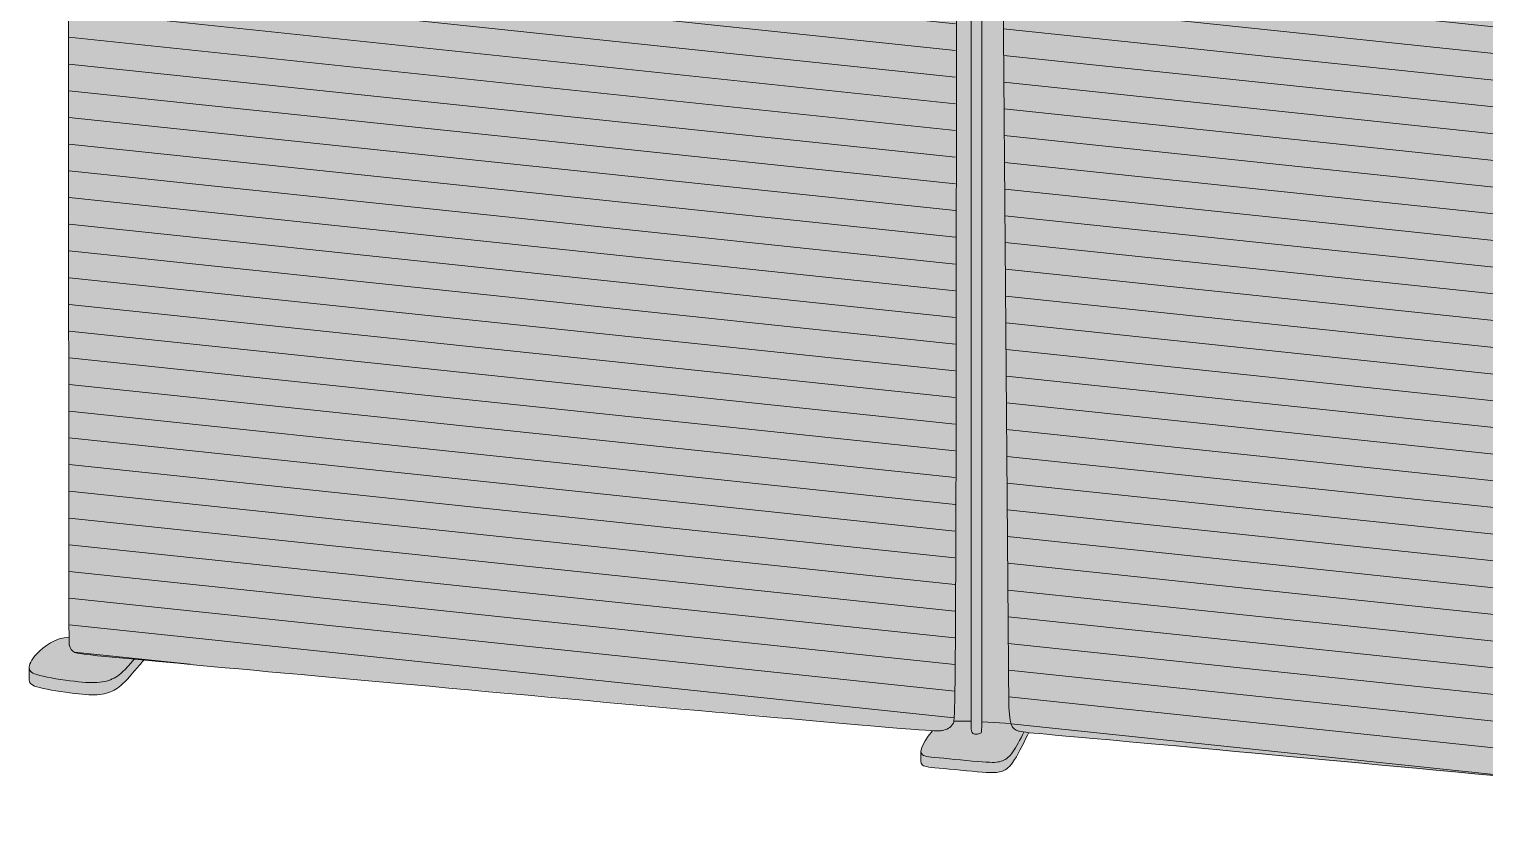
# Model space of a CAD drawing. Header units: millimetres. Extents: x -23380 to 52531, y -5628 to 1041.
# Drawn here: x 40739 to 41957, y -5292 to -4636 of the extents above; entities that cross this region are included whole.
import ezdxf

# ---------------------------------------------------------------- set-up
doc = ezdxf.new("R2010")
doc.units = ezdxf.units.MM
for name, color, linetype, lineweight in [('drawing', 7, 'Continuous', 5), ('hatch', 9, 'Continuous', 5), ('ropes', 7, 'Continuous', 0)]:
    doc.layers.add(name, color=color, linetype=linetype, lineweight=lineweight)

msp = doc.modelspace()

# ---------------------------------------------------------------- hatches: boundary and pattern name
at = {"layer": 'hatch'}
for points in [[(40771.9, -3997.5), (40772.4, -3997.7), (40772.9, -3997.8), (40773.4, -3997.9), (40774, -3998.1), (40775.2, -3998.3), (40776.5, -3998.5), (40777.6, -3998.7), (40779, -3998.9), (40783.1, -3999.3), (41504.3, -4061.5), (41509.9, -4061.8), (41511.6, -4061.9), (41512.3, -4061.9), (41512.8, -4061.8), (41513.3, -4061.8), (41513.6, -4061.8), (41514, -4061.8), (41514.3, -4061.7), (41514.7, -4061.6), (41515.1, -4061.6), (41515.1, -4063.6), (41513.6, -5196.1), (41513.2, -5210.8), (41513, -5213.3), (41512.9, -5214.3), (41512.8, -5215), (41512.8, -5215.3), (41512.8, -5215.6), (41512.7, -5215.8), (41512.7, -5216.1), (41512.6, -5216.2), (41512.6, -5216.3), (41512.6, -5216.4), (41512.6, -5216.5), (41512.5, -5216.5), (41512.5, -5216.6), (41512.5, -5216.7), (41512.5, -5216.7), (41512.4, -5216.8), (41512.4, -5216.8), (41512.4, -5216.9), (41512.3, -5217), (41512.2, -5217.2), (41512.1, -5217.4), (41512, -5217.6), (41511.9, -5217.7), (41511.8, -5217.9), (41511.7, -5218.1), (41511.6, -5218.2), (41511.4, -5218.4), (41511.3, -5218.5), (41511.2, -5218.6), (41511.1, -5218.8), (41511, -5218.9), (41510.9, -5219.1), (41510.7, -5219.2), (41510.6, -5219.3), (41510.5, -5219.4), (41510.2, -5219.7), (41510, -5219.9), (41509.7, -5220.1), (41509.4, -5220.4), (41509.2, -5220.6), (41508.9, -5220.8), (41508.6, -5220.9), (41508.3, -5221.1), (41508, -5221.3), (41507.7, -5221.4), (41507.4, -5221.6), (41507.1, -5221.7), (41506.8, -5221.9), (41506.5, -5222), (41506.2, -5222.1), (41505.8, -5222.2), (41505.5, -5222.3), (41505.2, -5222.4), (41504.6, -5222.6), (41503.9, -5222.8), (41503.3, -5222.9), (41502.8, -5223), (41502.5, -5223.1), (41502.3, -5223.1), (41502, -5223.1), (41501.7, -5223.2), (41501.3, -5223.2), (41500.9, -5223.2), (41499.8, -5223.2), (41498.5, -5223.2), (41494.9, -5223.1), (41461, -5220.5), (40826.8, -5163.3), (40785.5, -5159.1), (40781.5, -5158.6), (40780.1, -5158.4), (40779.1, -5158.2), (40778.7, -5158.1), (40778.3, -5158), (40778, -5158), (40777.9, -5157.9), (40777.7, -5157.9), (40777.6, -5157.8), (40777.5, -5157.8), (40777.4, -5157.7), (40777.3, -5157.7), (40777.1, -5157.6), (40776.9, -5157.5), (40776.7, -5157.4), (40776.5, -5157.3), (40776.3, -5157.2), (40776.1, -5157.1), (40775.9, -5156.9), (40775.7, -5156.8), (40775.5, -5156.7), (40775.3, -5156.5), (40775.1, -5156.4), (40774.9, -5156.2), (40774.8, -5156.1), (40774.6, -5155.9), (40774.5, -5155.7), (40774.3, -5155.6), (40774.2, -5155.4), (40774, -5155.2), (40773.9, -5155), (40773.8, -5154.8), (40773.7, -5154.7), (40773.6, -5154.5), (40773.4, -5154.3), (40773.3, -5154.1), (40773.2, -5153.8), (40773.2, -5153.6), (40773.1, -5153.4), (40773, -5153.2), (40772.9, -5153), (40772.8, -5152.7), (40772.7, -5152.5), (40772.7, -5152.2), (40772.6, -5152), (40772.6, -5151.7), (40772.5, -5151.6), (40772.5, -5151.5), (40772.5, -5151.4), (40772.5, -5151.3), (40772.5, -5151.2), (40772.4, -5150.9), (40772.4, -5150.5), (40772.4, -5148.4)], [(41527.4, -4067.3), (41527.4, -5215), (41512.8, -5215), (41512.9, -5214.3), (41513, -5213.5), (41513.1, -5211.3), (41513.4, -5204.4), (41515.1, -4066.4)], [(41536.2, -5215.6), (41536.4, -4067.8), (41515.1, -4066.4), (41515.1, -4063.6), (41545.4, -4065.6), (41545.6, -4065.7), (41545.8, -4065.9), (41546, -4066), (41546.3, -4066.1), (41546.5, -4066.2), (41546.8, -4066.3), (41547, -4066.4), (41547.3, -4066.5), (41547.6, -4066.6), (41547.9, -4066.6), (41548.5, -4066.8), (41549.2, -4067), (41549.9, -4067.2), (41558.8, -5195.6), (41558.9, -5203.1), (41559.1, -5206.2), (41559.3, -5209), (41559.4, -5210.3), (41559.5, -5211.5), (41559.7, -5212.6), (41559.9, -5213.6), (41560, -5214.6), (41560.2, -5215.5), (41560.4, -5216.3), (41560.5, -5216.7), (41560.7, -5217.1)], [(41536.4, -4067.8), (41536.1, -5222.8), (41536.1, -5223.6), (41536, -5223.7), (41536, -5223.8), (41536, -5223.9), (41536, -5223.9), (41536, -5223.9), (41536, -5224), (41536, -5224), (41536, -5224), (41536, -5224), (41536, -5224), (41536, -5224.1), (41536, -5224.1), (41536, -5224.1), (41535.9, -5224.2), (41535.9, -5224.2), (41535.9, -5224.3), (41535.9, -5224.3), (41535.9, -5224.4), (41535.8, -5224.4), (41535.8, -5224.5), (41535.8, -5224.5), (41535.8, -5224.5), (41535.7, -5224.6), (41535.7, -5224.6), (41535.7, -5224.7), (41535.6, -5224.7), (41535.6, -5224.7), (41535.6, -5224.8), (41535.6, -5224.8), (41535.5, -5224.8), (41535.5, -5224.9), (41535.5, -5224.9), (41535.4, -5224.9), (41535.4, -5225), (41535.4, -5225), (41535.3, -5225), (41535.3, -5225.1), (41535.3, -5225.1), (41535.2, -5225.1), (41535.2, -5225.1), (41535.2, -5225.2), (41535.1, -5225.2), (41535.1, -5225.2), (41535, -5225.2), (41535, -5225.3), (41535, -5225.3), (41534.9, -5225.3), (41534.8, -5225.4), (41534.7, -5225.4), (41534.6, -5225.5), (41534.5, -5225.5), (41534.4, -5225.5), (41534.3, -5225.6), (41534.3, -5225.6), (41534.2, -5225.6), (41534, -5225.7), (41533.9, -5225.7), (41533.7, -5225.7), (41533.5, -5225.8), (41533.3, -5225.8), (41533, -5225.9), (41532.8, -5225.9), (41532.5, -5225.9), (41532.3, -5225.9), (41532, -5226), (41531.7, -5226), (41531.5, -5226), (41531.2, -5226), (41530.9, -5226), (41530.7, -5225.9), (41530.4, -5225.9), (41530.2, -5225.9), (41530.1, -5225.9), (41529.9, -5225.9), (41529.8, -5225.8), (41529.7, -5225.8), (41529.6, -5225.8), (41529.5, -5225.8), (41529.4, -5225.7), (41529.3, -5225.7), (41529.2, -5225.7), (41529.2, -5225.7), (41529.1, -5225.6), (41529.1, -5225.6), (41529, -5225.6), (41529, -5225.6), (41528.9, -5225.6), (41528.9, -5225.5), (41528.8, -5225.5), (41528.8, -5225.5), (41528.8, -5225.5), (41528.7, -5225.4), (41528.7, -5225.4), (41528.6, -5225.4), (41528.6, -5225.3), (41528.5, -5225.3), (41528.5, -5225.2), (41528.5, -5225.2), (41528.4, -5225.2), (41528.4, -5225.1), (41528.3, -5225.1), (41528.3, -5225), (41528.3, -5225), (41528.2, -5224.9), (41528.2, -5224.9), (41528.2, -5224.8), (41528.1, -5224.8), (41528.1, -5224.7), (41528.1, -5224.7), (41528, -5224.6), (41528, -5224.5), (41528, -5224.5), (41528, -5224.4), (41527.9, -5224.3), (41527.9, -5224.2), (41527.9, -5224.1), (41527.8, -5224), (41527.8, -5223.8), (41527.7, -5223.6), (41527.7, -5223.4), (41527.6, -5223.2), (41527.6, -5223), (41527.6, -5222.7), (41527.5, -5222.5), (41527.5, -5221.9), (41527.4, -5221.3), (41527.4, -5215), (41527.4, -4067.3)], [(41549.9, -4067.2), (41551, -4067.4), (41552.3, -4067.6), (41553.4, -4067.8), (41554.8, -4068), (41558.9, -4068.4), (42280.1, -4130.6), (42285.8, -4130.9), (42287.5, -4130.9), (42288.1, -4130.9), (42288.6, -4130.9), (42289.1, -4130.9), (42289.5, -4130.9), (42289.8, -4130.8), (42290.1, -4130.8), (42290.5, -4130.7), (42290.9, -4130.6), (42291.3, -4130.6), (42291.6, -4130.5), (42292, -4130.4), (42292.3, -4130.3), (42292.7, -4130.2), (42293, -4130.1), (42293, -5272.7), (42295.2, -5272.9), (42295.2, -5276.2), (42295.1, -5279.1), (42294.9, -5281.7), (42294.8, -5282.8), (42294.7, -5283.8), (42294.5, -5284.8), (42294.4, -5285.7), (42294.2, -5286.5), (42294.1, -5286.9), (42294, -5287.2), (42293.9, -5287.5), (42293.8, -5287.9), (42293.7, -5288.2), (42293.6, -5288.5), (42293.5, -5288.7), (42293.4, -5289), (42293.3, -5289.2), (42293.2, -5289.5), (42293.2, -5289.6), (42293.1, -5289.7), (42293, -5289.8), (42293, -5289.9), (42292.9, -5290), (42292.9, -5290), (42292.8, -5290.1), (42292.7, -5290.2), (42292.7, -5290.3), (42292.6, -5290.4), (42292.5, -5290.5), (42292.5, -5290.5), (42292.4, -5290.6), (42292.4, -5290.7), (42292.3, -5290.7), (42292.2, -5290.8), (42292.2, -5290.8), (42292.1, -5290.9), (42292, -5291), (42292, -5291), (42291.9, -5291.1), (42291.8, -5291.1), (42291.8, -5291.1), (42291.7, -5291.2), (42291.6, -5291.2), (42291.5, -5291.3), (42291.5, -5291.3), (42291.4, -5291.3), (42291.3, -5291.4), (42291.3, -5291.4), (42291.2, -5291.4), (42291.1, -5291.4), (42291, -5291.5), (42291, -5291.5), (42290.9, -5291.5), (42290.8, -5291.5), (42290.7, -5291.5), (42290.7, -5291.6), (42290.6, -5291.6), (42290.5, -5291.6), (42290.4, -5291.6), (42290.4, -5291.6), (42290.2, -5291.6), (42290.1, -5291.6), (42289.9, -5291.6), (42289.7, -5291.6), (42289.6, -5291.6), (42289.3, -5291.6), (42288.6, -5291.6), (41575.6, -5224.7), (41571.5, -5224.2), (41569.9, -5224), (41569.3, -5223.9), (41568.7, -5223.8), (41568.2, -5223.7), (41567.7, -5223.6), (41567.3, -5223.5), (41566.9, -5223.3), (41566.3, -5223.2), (41566.1, -5223.1), (41565.8, -5223), (41565.6, -5222.9), (41565.4, -5222.8), (41565.1, -5222.7), (41564.9, -5222.6), (41564.7, -5222.5), (41564.4, -5222.4), (41564.2, -5222.3), (41564.1, -5222.2), (41564, -5222.1), (41563.9, -5222.1), (41563.8, -5222), (41563.7, -5221.9), (41563.6, -5221.8), (41563.5, -5221.8), (41563.4, -5221.7), (41563.3, -5221.6), (41563.2, -5221.5), (41563.1, -5221.4), (41563, -5221.3), (41562.9, -5221.2), (41562.8, -5221.1), (41562.7, -5221), (41562.6, -5220.9), (41562.5, -5220.8), (41562.5, -5220.7), (41562.4, -5220.6), (41562.3, -5220.5), (41562.2, -5220.4), (41562.1, -5220.2), (41562, -5220.1), (41561.9, -5220), (41561.8, -5219.7), (41561.6, -5219.4), (41561.5, -5219.2), (41561.3, -5218.8), (41561.2, -5218.5), (41561, -5218.2), (41560.9, -5217.8), (41560.8, -5217.4), (41560.7, -5217.1), (41560.5, -5216.7), (41560.4, -5216.3), (41560.2, -5215.5), (41560, -5214.6), (41559.9, -5213.6), (41559.7, -5212.6), (41559.5, -5211.5), (41559.4, -5210.3), (41559.3, -5209), (41559.1, -5206.2), (41558.9, -5203.1), (41558.8, -5195.6)], [(40772.3, -5144.9), (40772.4, -5148.4), (40772.4, -5150.4), (40772.4, -5150.9), (40772.5, -5151.1), (40772.5, -5151.3), (40772.5, -5151.4), (40772.5, -5151.5), (40772.5, -5151.6), (40772.6, -5152), (40772.7, -5152.2), (40772.7, -5152.5), (40772.8, -5152.7), (40772.9, -5153), (40773, -5153.2), (40773.1, -5153.4), (40773.2, -5153.6), (40773.2, -5153.8), (40773.3, -5154.1), (40773.4, -5154.3), (40773.6, -5154.5), (40773.7, -5154.7), (40773.8, -5154.8), (40773.9, -5155), (40774, -5155.2), (40774.2, -5155.4), (40774.3, -5155.6), (40774.5, -5155.7), (40774.6, -5155.9), (40774.8, -5156.1), (40774.9, -5156.2), (40775.1, -5156.4), (40775.3, -5156.5), (40775.5, -5156.7), (40775.7, -5156.8), (40775.9, -5156.9), (40776.1, -5157.1), (40776.3, -5157.2), (40776.5, -5157.3), (40776.7, -5157.4), (40776.9, -5157.5), (40777.1, -5157.6), (40777.3, -5157.7), (40777.4, -5157.7), (40777.5, -5157.8), (40777.6, -5157.8), (40777.7, -5157.9), (40777.9, -5157.9), (40778, -5158), (40778.3, -5158), (40778.7, -5158.1), (40779.1, -5158.2), (40780.1, -5158.4), (40781.5, -5158.6), (40785.5, -5159.1), (40826.8, -5163.3), (40821.4, -5169.5), (40819.2, -5171.8), (40818.3, -5172.8), (40817.4, -5173.6), (40816.5, -5174.4), (40815.7, -5175.2), (40815, -5175.8), (40814.2, -5176.4), (40813.5, -5176.9), (40812.8, -5177.4), (40812.1, -5177.9), (40811.4, -5178.3), (40810.7, -5178.7), (40810, -5179.1), (40809.2, -5179.5), (40808.5, -5179.8), (40807.7, -5180.2), (40806.9, -5180.5), (40806.1, -5180.8), (40805.2, -5181.1), (40804.4, -5181.3), (40803.5, -5181.6), (40802.6, -5181.8), (40801.7, -5182), (40800.8, -5182.2), (40799.9, -5182.4), (40798.9, -5182.5), (40797.9, -5182.6), (40796.9, -5182.7), (40795.8, -5182.8), (40794.7, -5182.9), (40793.6, -5182.9), (40792.5, -5182.9), (40791.3, -5182.9), (40788.8, -5182.9), (40786.2, -5182.7), (40783.3, -5182.5), (40776.7, -5181.8), (40769.2, -5180.8), (40761.3, -5179.6), (40753.9, -5178.3), (40750.6, -5177.6), (40747.7, -5176.9), (40746.4, -5176.6), (40745.3, -5176.2), (40744.3, -5175.9), (40743.8, -5175.7), (40743.4, -5175.5), (40743, -5175.4), (40742.6, -5175.2), (40742.2, -5175), (40741.9, -5174.9), (40741.7, -5174.8), (40741.6, -5174.7), (40741.4, -5174.6), (40741.3, -5174.5), (40741.1, -5174.4), (40741, -5174.3), (40740.9, -5174.2), (40740.8, -5174.1), (40740.6, -5174), (40740.5, -5173.9), (40740.4, -5173.9), (40740.3, -5173.8), (40740.2, -5173.7), (40740.1, -5173.6), (40740, -5173.5), (40740, -5173.4), (40739.9, -5173.3), (40739.8, -5173.2), (40739.7, -5173.1), (40739.7, -5173), (40739.6, -5172.9), (40739.5, -5172.8), (40739.5, -5172.7), (40739.4, -5172.6), (40739.4, -5172.4), (40739.3, -5172.3), (40739.3, -5172.2), (40739.2, -5172.1), (40739.2, -5172), (40739.2, -5171.9), (40739.1, -5171.8), (40739.1, -5171.7), (40739.1, -5171.5), (40739.1, -5171.4), (40739, -5171.3), (40739, -5171.2), (40739, -5171.1), (40739, -5170.9), (40739, -5170.7), (40739, -5170.5), (40739, -5170.4), (40739, -5170.3), (40739, -5170), (40739, -5169.7), (40739, -5169.5), (40739, -5169.2), (40739.1, -5168.9), (40739.1, -5168.6), (40739.2, -5168.3), (40739.3, -5168), (40739.4, -5167.7), (40739.4, -5167.4), (40739.6, -5167.1), (40739.7, -5166.8), (40739.8, -5166.4), (40740, -5166.1), (40740.1, -5165.7), (40740.3, -5165.4), (40740.5, -5165), (40740.7, -5164.6), (40740.9, -5164.3), (40741.2, -5163.9), (40741.4, -5163.5), (40741.7, -5163.1), (40742, -5162.6), (40742.3, -5162.2), (40743, -5161.3), (40743.8, -5160.4), (40744.6, -5159.5), (40745.5, -5158.5), (40746.6, -5157.4), (40747.8, -5156.3), (40749, -5155.1), (40750.4, -5154), (40751.1, -5153.4), (40751.8, -5152.8), (40752.6, -5152.3), (40753.4, -5151.7), (40754.1, -5151.2), (40755, -5150.6), (40755.8, -5150.1), (40756.6, -5149.6), (40757.5, -5149.1), (40758.4, -5148.7), (40759.3, -5148.2), (40760.2, -5147.8), (40761.1, -5147.4), (40762.1, -5147), (40763, -5146.6), (40764, -5146.3), (40765, -5146), (40766, -5145.8), (40766.5, -5145.6), (40767, -5145.5), (40767.5, -5145.4), (40768.1, -5145.3), (40768.6, -5145.3), (40769.1, -5145.2), (40769.6, -5145.1), (40770.1, -5145.1), (40770.7, -5145), (40771.2, -5145), (40771.8, -5145)], [(40826.8, -5163.3), (40834.8, -5164.1), (40826.8, -5173.4), (40821.4, -5179.6), (40819.2, -5181.9), (40818.3, -5182.9), (40817.4, -5183.8), (40816.5, -5184.6), (40815.7, -5185.3), (40815, -5185.9), (40814.2, -5186.5), (40813.5, -5187), (40812.8, -5187.5), (40812.1, -5188), (40811.4, -5188.4), (40810.7, -5188.8), (40810, -5189.2), (40809.2, -5189.6), (40808.5, -5190), (40807.7, -5190.3), (40806.9, -5190.6), (40806.1, -5190.9), (40805.2, -5191.2), (40804.4, -5191.5), (40803.5, -5191.7), (40802.6, -5191.9), (40801.7, -5192.1), (40800.8, -5192.3), (40799.9, -5192.5), (40798.9, -5192.6), (40797.9, -5192.8), (40796.9, -5192.9), (40795.8, -5192.9), (40794.7, -5193), (40793.6, -5193), (40792.5, -5193.1), (40791.3, -5193.1), (40788.8, -5193), (40786.2, -5192.9), (40783.3, -5192.6), (40776.7, -5191.9), (40769.2, -5190.9), (40761.3, -5189.7), (40753.9, -5188.4), (40750.6, -5187.7), (40747.7, -5187), (40746.4, -5186.7), (40745.3, -5186.3), (40744.3, -5186), (40743.8, -5185.8), (40743.4, -5185.7), (40743, -5185.5), (40742.6, -5185.3), (40742.2, -5185.2), (40741.9, -5185), (40741.7, -5184.9), (40741.6, -5184.8), (40741.4, -5184.7), (40741.3, -5184.6), (40741.1, -5184.5), (40741, -5184.4), (40740.9, -5184.4), (40740.8, -5184.3), (40740.6, -5184.2), (40740.5, -5184.1), (40740.4, -5184), (40740.3, -5183.9), (40740.2, -5183.8), (40740.1, -5183.7), (40740, -5183.6), (40740, -5183.5), (40739.9, -5183.4), (40739.8, -5183.3), (40739.7, -5183.2), (40739.7, -5183.1), (40739.6, -5183), (40739.5, -5182.9), (40739.5, -5182.8), (40739.4, -5182.7), (40739.4, -5182.6), (40739.3, -5182.5), (40739.3, -5182.4), (40739.2, -5182.2), (40739.2, -5182.1), (40739.2, -5182), (40739.1, -5181.9), (40739.1, -5181.8), (40739.1, -5181.7), (40739.1, -5181.6), (40739, -5181.4), (40739, -5181.3), (40739, -5181.2), (40739, -5181.1), (40739, -5180.8), (40739, -5180.6), (40739, -5180.4), (40739, -5170.4), (40739, -5170.5), (40739, -5170.7), (40739, -5170.9), (40739, -5171.1), (40739, -5171.2), (40739, -5171.3), (40739.1, -5171.4), (40739.1, -5171.5), (40739.1, -5171.7), (40739.1, -5171.8), (40739.2, -5171.9), (40739.2, -5172), (40739.2, -5172.1), (40739.3, -5172.2), (40739.3, -5172.3), (40739.4, -5172.4), (40739.4, -5172.6), (40739.5, -5172.7), (40739.5, -5172.8), (40739.6, -5172.9), (40739.7, -5173), (40739.7, -5173.1), (40739.8, -5173.2), (40739.9, -5173.3), (40740, -5173.4), (40740, -5173.5), (40740.1, -5173.6), (40740.2, -5173.7), (40740.3, -5173.8), (40740.4, -5173.9), (40740.5, -5173.9), (40740.6, -5174), (40740.8, -5174.1), (40740.9, -5174.2), (40741, -5174.3), (40741.1, -5174.4), (40741.3, -5174.5), (40741.4, -5174.6), (40741.6, -5174.7), (40741.7, -5174.8), (40741.9, -5174.9), (40742.2, -5175), (40742.6, -5175.2), (40743, -5175.4), (40743.4, -5175.5), (40743.8, -5175.7), (40744.3, -5175.9), (40745.3, -5176.2), (40746.4, -5176.6), (40747.7, -5176.9), (40750.6, -5177.6), (40753.9, -5178.3), (40761.3, -5179.6), (40769.2, -5180.8), (40776.7, -5181.8), (40783.3, -5182.5), (40786.2, -5182.7), (40788.8, -5182.9), (40791.3, -5182.9), (40792.5, -5182.9), (40793.6, -5182.9), (40794.7, -5182.9), (40795.8, -5182.8), (40796.9, -5182.7), (40797.9, -5182.6), (40798.9, -5182.5), (40799.9, -5182.4), (40800.8, -5182.2), (40801.7, -5182), (40802.6, -5181.8), (40803.5, -5181.6), (40804.4, -5181.3), (40805.2, -5181.1), (40806.1, -5180.8), (40806.9, -5180.5), (40807.7, -5180.2), (40808.5, -5179.8), (40809.2, -5179.5), (40810, -5179.1), (40810.7, -5178.7), (40811.4, -5178.3), (40812.1, -5177.9), (40812.8, -5177.4), (40813.5, -5176.9), (40814.2, -5176.4), (40815, -5175.8), (40815.7, -5175.2), (40816.5, -5174.4), (40817.4, -5173.6), (40818.3, -5172.8), (40819.2, -5171.8), (40821.4, -5169.5)], [(41527.4, -5215), (41527.4, -5221.3), (41527.5, -5221.9), (41527.5, -5222.5), (41527.6, -5222.7), (41527.6, -5223), (41527.6, -5223.2), (41527.7, -5223.4), (41527.7, -5223.6), (41527.8, -5223.8), (41527.8, -5224), (41527.9, -5224.1), (41527.9, -5224.2), (41527.9, -5224.3), (41528, -5224.4), (41528, -5224.5), (41528, -5224.5), (41528, -5224.6), (41528.1, -5224.7), (41528.1, -5224.7), (41528.1, -5224.8), (41528.2, -5224.8), (41528.2, -5224.9), (41528.2, -5224.9), (41528.3, -5225), (41528.3, -5225), (41528.3, -5225.1), (41528.4, -5225.1), (41528.4, -5225.2), (41528.5, -5225.2), (41528.5, -5225.2), (41528.5, -5225.3), (41528.6, -5225.3), (41528.6, -5225.4), (41528.7, -5225.4), (41528.7, -5225.4), (41528.8, -5225.5), (41528.8, -5225.5), (41528.8, -5225.5), (41528.9, -5225.5), (41528.9, -5225.6), (41529, -5225.6), (41529, -5225.6), (41529.1, -5225.6), (41529.1, -5225.6), (41529.2, -5225.7), (41529.2, -5225.7), (41529.3, -5225.7), (41529.4, -5225.7), (41529.5, -5225.8), (41529.6, -5225.8), (41529.7, -5225.8), (41529.8, -5225.8), (41529.9, -5225.9), (41530.1, -5225.9), (41530.2, -5225.9), (41530.4, -5225.9), (41530.7, -5225.9), (41530.9, -5226), (41531.2, -5226), (41531.5, -5226), (41531.7, -5226), (41532, -5226), (41532.3, -5225.9), (41532.5, -5225.9), (41532.8, -5225.9), (41533, -5225.9), (41533.3, -5225.8), (41533.5, -5225.8), (41533.7, -5225.7), (41533.9, -5225.7), (41534, -5225.7), (41534.2, -5225.6), (41534.3, -5225.6), (41534.3, -5225.6), (41534.4, -5225.5), (41534.5, -5225.5), (41534.6, -5225.5), (41534.7, -5225.4), (41534.8, -5225.4), (41534.9, -5225.3), (41535, -5225.3), (41535, -5225.3), (41535, -5225.2), (41535.1, -5225.2), (41535.1, -5225.2), (41535.2, -5225.2), (41535.2, -5225.1), (41535.2, -5225.1), (41535.3, -5225.1), (41535.3, -5225.1), (41535.3, -5225), (41535.4, -5225), (41535.4, -5225), (41535.4, -5224.9), (41535.5, -5224.9), (41535.5, -5224.9), (41535.5, -5224.8), (41535.6, -5224.8), (41535.6, -5224.8), (41535.6, -5224.7), (41535.6, -5224.7), (41535.7, -5224.7), (41535.7, -5224.6), (41535.7, -5224.6), (41535.8, -5224.5), (41535.8, -5224.5), (41535.8, -5224.5), (41535.8, -5224.4), (41535.9, -5224.4), (41535.9, -5224.3), (41535.9, -5224.3), (41535.9, -5224.2), (41535.9, -5224.2), (41536, -5224.1), (41536, -5224.1), (41536, -5224.1), (41536, -5224.1), (41536, -5224), (41536, -5224), (41536, -5224), (41536, -5224), (41536, -5224), (41536, -5224), (41536, -5224), (41536, -5223.9), (41536, -5223.9), (41536, -5223.8), (41536.1, -5223.6), (41536.1, -5223.4), (41536.1, -5222.8), (41536.2, -5215.6), (41560.7, -5217.1), (41560.8, -5217.4), (41560.9, -5217.8), (41561, -5218.2), (41561.2, -5218.5), (41561.3, -5218.8), (41561.5, -5219.2), (41561.6, -5219.4), (41561.8, -5219.7), (41561.9, -5220), (41562, -5220.1), (41562.1, -5220.2), (41562.2, -5220.4), (41562.3, -5220.5), (41562.4, -5220.6), (41562.5, -5220.7), (41562.5, -5220.8), (41562.6, -5220.9), (41562.7, -5221), (41562.8, -5221.1), (41562.9, -5221.2), (41563, -5221.3), (41563.1, -5221.4), (41563.2, -5221.5), (41563.3, -5221.6), (41563.4, -5221.7), (41563.5, -5221.8), (41563.6, -5221.8), (41563.7, -5221.9), (41563.8, -5222), (41563.9, -5222.1), (41564, -5222.1), (41564.1, -5222.2), (41564.2, -5222.3), (41564.4, -5222.4), (41564.7, -5222.5), (41564.9, -5222.6), (41565.1, -5222.7), (41565.4, -5222.8), (41565.6, -5222.9), (41565.8, -5223), (41566.1, -5223.1), (41566.3, -5223.2), (41566.9, -5223.3), (41567.3, -5223.5), (41567.7, -5223.6), (41568.2, -5223.7), (41568.7, -5223.8), (41569.3, -5223.9), (41569.9, -5224), (41571.5, -5224.2), (41569.1, -5229), (41566.7, -5233.5), (41565.6, -5235.5), (41564.5, -5237.4), (41563.4, -5239.2), (41562.8, -5240), (41562.3, -5240.8), (41561.6, -5241.7), (41561.3, -5242.2), (41561, -5242.6), (41560.6, -5243), (41560.3, -5243.4), (41560, -5243.7), (41559.6, -5244.1), (41559.3, -5244.4), (41559, -5244.7), (41558.7, -5245), (41558.4, -5245.3), (41558, -5245.6), (41557.7, -5245.8), (41557.4, -5246.1), (41557.1, -5246.3), (41556.8, -5246.5), (41556.5, -5246.7), (41556.2, -5246.9), (41555.9, -5247.1), (41555.6, -5247.3), (41555.3, -5247.4), (41555, -5247.6), (41554.7, -5247.7), (41554.4, -5247.9), (41554.1, -5248), (41553.8, -5248.1), (41553.5, -5248.3), (41552.9, -5248.5), (41552.3, -5248.7), (41551.7, -5248.8), (41551.1, -5249), (41550.8, -5249.1), (41550.5, -5249.1), (41550.2, -5249.2), (41549.9, -5249.3), (41549.5, -5249.3), (41549.2, -5249.4), (41548.5, -5249.4), (41547.7, -5249.5), (41546.8, -5249.6), (41545.9, -5249.6), (41544.9, -5249.6), (41542.5, -5249.5), (41539.7, -5249.4), (41536.4, -5249.2), (41494.2, -5245.2), (41491.9, -5244.9), (41490.9, -5244.7), (41490.1, -5244.6), (41489.7, -5244.5), (41489.3, -5244.4), (41488.9, -5244.3), (41488.6, -5244.2), (41488.3, -5244.1), (41488.1, -5244.1), (41488, -5244), (41487.8, -5244), (41487.7, -5243.9), (41487.6, -5243.9), (41487.5, -5243.8), (41487.3, -5243.8), (41487.2, -5243.7), (41487.1, -5243.6), (41487, -5243.6), (41486.9, -5243.5), (41486.8, -5243.4), (41486.7, -5243.3), (41486.6, -5243.3), (41486.5, -5243.2), (41486.4, -5243.1), (41486.3, -5243), (41486.2, -5242.9), (41486.2, -5242.8), (41486.1, -5242.8), (41486, -5242.7), (41485.9, -5242.6), (41485.8, -5242.5), (41485.8, -5242.4), (41485.7, -5242.3), (41485.7, -5242.2), (41485.7, -5242.2), (41485.6, -5242.1), (41485.6, -5242.1), (41485.6, -5242), (41485.6, -5241.9), (41485.5, -5241.9), (41485.5, -5241.8), (41485.5, -5241.8), (41485.4, -5241.7), (41485.4, -5241.6), (41485.4, -5241.6), (41485.4, -5241.5), (41485.4, -5241.4), (41485.3, -5241.3), (41485.3, -5241.3), (41485.3, -5241.2), (41485.3, -5241.1), (41485.3, -5241), (41485.3, -5241), (41485.2, -5240.9), (41485.2, -5240.8), (41485.2, -5240.7), (41485.2, -5240.6), (41485.2, -5240.6), (41485.2, -5240.5), (41485.2, -5240.4), (41485.2, -5240.3), (41485.2, -5240.2), (41485.2, -5240), (41485.2, -5239.9), (41485.2, -5239.8), (41485.3, -5239.6), (41485.3, -5239.5), (41485.3, -5239.3), (41485.3, -5239.2), (41485.3, -5239), (41485.4, -5238.9), (41485.4, -5238.7), (41485.5, -5238.5), (41485.5, -5238.2), (41485.7, -5237.8), (41485.8, -5237.5), (41485.9, -5237.1), (41486.1, -5236.7), (41486.3, -5236.2), (41486.5, -5235.8), (41486.7, -5235.3), (41486.9, -5234.8), (41487.2, -5234.3), (41487.8, -5233.3), (41488.5, -5232.1), (41489.3, -5230.8), (41490.2, -5229.5), (41491.2, -5228.1), (41492.3, -5226.5), (41494.9, -5223.1), (41498.5, -5223.2), (41499.8, -5223.2), (41500.9, -5223.2), (41501.3, -5223.2), (41501.7, -5223.2), (41502, -5223.1), (41502.3, -5223.1), (41502.5, -5223.1), (41502.8, -5223), (41503.3, -5222.9), (41503.9, -5222.8), (41504.6, -5222.6), (41505.2, -5222.4), (41505.5, -5222.3), (41505.8, -5222.2), (41506.2, -5222.1), (41506.5, -5222), (41506.8, -5221.9), (41507.1, -5221.7), (41507.4, -5221.6), (41507.7, -5221.4), (41508, -5221.3), (41508.3, -5221.1), (41508.6, -5220.9), (41508.9, -5220.8), (41509.2, -5220.6), (41509.4, -5220.4), (41509.7, -5220.1), (41510, -5219.9), (41510.2, -5219.7), (41510.5, -5219.4), (41510.6, -5219.3), (41510.7, -5219.2), (41510.9, -5219.1), (41511, -5218.9), (41511.1, -5218.8), (41511.2, -5218.6), (41511.3, -5218.5), (41511.4, -5218.4), (41511.6, -5218.2), (41511.7, -5218.1), (41511.8, -5217.9), (41511.9, -5217.7), (41512, -5217.6), (41512.1, -5217.4), (41512.2, -5217.2), (41512.3, -5217.1), (41512.4, -5216.9), (41512.4, -5216.9), (41512.4, -5216.8), (41512.5, -5216.7), (41512.5, -5216.6), (41512.5, -5216.5), (41512.6, -5216.4), (41512.6, -5216.3), (41512.6, -5216.1), (41512.7, -5216), (41512.7, -5215.8), (41512.7, -5215.7), (41512.8, -5215.5), (41512.8, -5215)], [(41571.5, -5224.2), (41575.6, -5224.7), (41574.5, -5226.7), (41568.2, -5239.4), (41566.6, -5242.2), (41565.2, -5244.9), (41564.4, -5246.1), (41563.7, -5247.3), (41563, -5248.4), (41562.3, -5249.4), (41561.6, -5250.3), (41561.3, -5250.7), (41561, -5251.2), (41560.6, -5251.6), (41560.3, -5252), (41560, -5252.3), (41559.6, -5252.7), (41559.3, -5253), (41559, -5253.3), (41558.7, -5253.6), (41558.4, -5253.9), (41558, -5254.2), (41557.7, -5254.4), (41557.4, -5254.7), (41557.1, -5254.9), (41556.8, -5255.1), (41556.5, -5255.3), (41556.2, -5255.5), (41555.9, -5255.7), (41555.6, -5255.9), (41555.3, -5256), (41555, -5256.2), (41554.7, -5256.3), (41554.4, -5256.5), (41554.1, -5256.6), (41553.8, -5256.7), (41553.5, -5256.8), (41552.9, -5257.1), (41552.3, -5257.3), (41551.7, -5257.4), (41551.1, -5257.6), (41550.8, -5257.7), (41550.5, -5257.7), (41550.2, -5257.8), (41549.9, -5257.8), (41549.5, -5257.9), (41549.2, -5257.9), (41548.5, -5258), (41547.7, -5258.1), (41546.8, -5258.1), (41545.9, -5258.2), (41544.9, -5258.2), (41542.5, -5258.1), (41539.7, -5258), (41536.4, -5257.8), (41494.2, -5253.7), (41491.9, -5253.5), (41490.9, -5253.3), (41490.1, -5253.2), (41489.7, -5253.1), (41489.3, -5253), (41488.9, -5252.9), (41488.6, -5252.8), (41488.3, -5252.7), (41488.1, -5252.7), (41488, -5252.6), (41487.8, -5252.6), (41487.7, -5252.5), (41487.6, -5252.5), (41487.5, -5252.4), (41487.3, -5252.3), (41487.2, -5252.3), (41487.1, -5252.2), (41487, -5252.1), (41486.9, -5252.1), (41486.8, -5252), (41486.7, -5251.9), (41486.6, -5251.9), (41486.5, -5251.8), (41486.4, -5251.7), (41486.3, -5251.6), (41486.2, -5251.5), (41486.2, -5251.4), (41486.1, -5251.4), (41486, -5251.3), (41485.9, -5251.2), (41485.8, -5251.1), (41485.8, -5251), (41485.8, -5250.9), (41485.7, -5250.9), (41485.7, -5250.8), (41485.7, -5250.8), (41485.6, -5250.7), (41485.6, -5250.6), (41485.6, -5250.6), (41485.5, -5250.5), (41485.5, -5250.5), (41485.5, -5250.4), (41485.5, -5250.3), (41485.4, -5250.3), (41485.4, -5250.2), (41485.4, -5250.1), (41485.4, -5250), (41485.3, -5250), (41485.3, -5249.9), (41485.3, -5249.8), (41485.3, -5249.7), (41485.3, -5249.7), (41485.3, -5249.6), (41485.3, -5249.5), (41485.2, -5249.4), (41485.2, -5249.3), (41485.2, -5249.2), (41485.2, -5249.2), (41485.2, -5249.1), (41485.2, -5249), (41485.2, -5248.9), (41485.2, -5240.4), (41485.2, -5240.5), (41485.2, -5240.6), (41485.2, -5240.6), (41485.2, -5240.7), (41485.2, -5240.8), (41485.2, -5240.9), (41485.3, -5241), (41485.3, -5241), (41485.3, -5241.1), (41485.3, -5241.2), (41485.3, -5241.3), (41485.3, -5241.3), (41485.4, -5241.4), (41485.4, -5241.5), (41485.4, -5241.6), (41485.4, -5241.6), (41485.4, -5241.7), (41485.5, -5241.8), (41485.5, -5241.8), (41485.5, -5241.9), (41485.6, -5241.9), (41485.6, -5242), (41485.6, -5242.1), (41485.6, -5242.1), (41485.7, -5242.2), (41485.7, -5242.2), (41485.7, -5242.3), (41485.8, -5242.4), (41485.8, -5242.5), (41485.9, -5242.6), (41486, -5242.7), (41486.1, -5242.8), (41486.2, -5242.8), (41486.2, -5242.9), (41486.3, -5243), (41486.4, -5243.1), (41486.5, -5243.2), (41486.6, -5243.3), (41486.7, -5243.3), (41486.8, -5243.4), (41486.9, -5243.5), (41487, -5243.6), (41487.1, -5243.6), (41487.2, -5243.7), (41487.3, -5243.8), (41487.5, -5243.8), (41487.6, -5243.9), (41487.7, -5243.9), (41487.8, -5244), (41488, -5244), (41488.1, -5244.1), (41488.3, -5244.1), (41488.6, -5244.2), (41488.9, -5244.3), (41489.3, -5244.4), (41489.7, -5244.5), (41490.1, -5244.6), (41490.9, -5244.7), (41491.9, -5244.9), (41494.2, -5245.2), (41536.4, -5249.2), (41539.7, -5249.4), (41542.5, -5249.5), (41544.9, -5249.6), (41545.9, -5249.6), (41546.8, -5249.6), (41547.7, -5249.5), (41548.5, -5249.4), (41549.2, -5249.4), (41549.5, -5249.3), (41549.9, -5249.3), (41550.2, -5249.2), (41550.5, -5249.1), (41550.8, -5249.1), (41551.1, -5249), (41551.7, -5248.8), (41552.3, -5248.7), (41552.9, -5248.5), (41553.5, -5248.3), (41553.8, -5248.1), (41554.1, -5248), (41554.4, -5247.9), (41554.7, -5247.7), (41555, -5247.6), (41555.3, -5247.4), (41555.6, -5247.3), (41555.9, -5247.1), (41556.2, -5246.9), (41556.5, -5246.7), (41556.8, -5246.5), (41557.1, -5246.3), (41557.4, -5246.1), (41557.7, -5245.8), (41558, -5245.6), (41558.4, -5245.3), (41558.7, -5245), (41559, -5244.7), (41559.3, -5244.4), (41559.6, -5244.1), (41560, -5243.7), (41560.3, -5243.4), (41560.6, -5243), (41561, -5242.6), (41561.3, -5242.2), (41561.6, -5241.7), (41562.3, -5240.8), (41562.8, -5240), (41563.4, -5239.2), (41564.5, -5237.4), (41565.6, -5235.5), (41566.7, -5233.5), (41569.1, -5229)]]:
    msp.add_hatch(color=256, dxfattribs=at).paths.add_polyline_path(points, flags=0)
at = {"layer": 'ropes', "lineweight": 0}
h = msp.add_hatch(dxfattribs=at)
h.set_pattern_fill('ANSI31', color=256, scale=7, angle=129, style=0)
h.paths.add_polyline_path([(40771.9, -3997.5), (40772.4, -3997.7), (40772.9, -3997.8), (40773.4, -3997.9), (40774, -3998.1), (40775.2, -3998.3), (40776.5, -3998.5), (40777.6, -3998.7), (40779, -3998.9), (40783.1, -3999.3), (41504.3, -4061.5), (41509.9, -4061.8), (41511.6, -4061.9), (41512.3, -4061.9), (41512.8, -4061.8), (41513.3, -4061.8), (41513.6, -4061.8), (41514, -4061.8), (41514.3, -4061.7), (41514.7, -4061.6), (41515.1, -4061.6), (41515.1, -4063.6), (41513.6, -5196.1), (41513.2, -5210.8), (41513, -5213.3), (41512.9, -5214.3), (41512.8, -5215), (41512.8, -5215.3), (41512.8, -5215.6), (41512.7, -5215.8), (41512.7, -5216.1), (41512.6, -5216.2), (41512.6, -5216.3), (41512.6, -5216.4), (41512.6, -5216.5), (41512.5, -5216.5), (41512.5, -5216.6), (41512.5, -5216.7), (41512.5, -5216.7), (41512.4, -5216.8), (41512.4, -5216.8), (41512.4, -5216.9), (41512.3, -5217), (41512.2, -5217.2), (41512.1, -5217.4), (41512, -5217.6), (41511.9, -5217.7), (41511.8, -5217.9), (41511.7, -5218.1), (41511.6, -5218.2), (41511.4, -5218.4), (41511.3, -5218.5), (41511.2, -5218.6), (41511.1, -5218.8), (41511, -5218.9), (41510.9, -5219.1), (41510.7, -5219.2), (41510.6, -5219.3), (41510.5, -5219.4), (41510.2, -5219.7), (41510, -5219.9), (41509.7, -5220.1), (41509.4, -5220.4), (41509.2, -5220.6), (41508.9, -5220.8), (41508.6, -5220.9), (41508.3, -5221.1), (41508, -5221.3), (41507.7, -5221.4), (41507.4, -5221.6), (41507.1, -5221.7), (41506.8, -5221.9), (41506.5, -5222), (41506.2, -5222.1), (41505.8, -5222.2), (41505.5, -5222.3), (41505.2, -5222.4), (41504.6, -5222.6), (41503.9, -5222.8), (41503.3, -5222.9), (41502.8, -5223), (41502.5, -5223.1), (41502.3, -5223.1), (41502, -5223.1), (41501.7, -5223.2), (41501.3, -5223.2), (41500.9, -5223.2), (41499.8, -5223.2), (41498.5, -5223.2), (41494.9, -5223.1), (41461, -5220.5), (40826.8, -5163.3), (40785.5, -5159.1), (40781.5, -5158.6), (40780.1, -5158.4), (40779.1, -5158.2), (40778.7, -5158.1), (40778.3, -5158), (40778, -5158), (40777.9, -5157.9), (40777.7, -5157.9), (40777.6, -5157.8), (40777.5, -5157.8), (40777.4, -5157.7), (40777.3, -5157.7), (40777.1, -5157.6), (40776.9, -5157.5), (40776.7, -5157.4), (40776.5, -5157.3), (40776.3, -5157.2), (40776.1, -5157.1), (40775.9, -5156.9), (40775.7, -5156.8), (40775.5, -5156.7), (40775.3, -5156.5), (40775.1, -5156.4), (40774.9, -5156.2), (40774.8, -5156.1), (40774.6, -5155.9), (40774.5, -5155.7), (40774.3, -5155.6), (40774.2, -5155.4), (40774, -5155.2), (40773.9, -5155), (40773.8, -5154.8), (40773.7, -5154.7), (40773.6, -5154.5), (40773.4, -5154.3), (40773.3, -5154.1), (40773.2, -5153.8), (40773.2, -5153.6), (40773.1, -5153.4), (40773, -5153.2), (40772.9, -5153), (40772.8, -5152.7), (40772.7, -5152.5), (40772.7, -5152.2), (40772.6, -5152), (40772.6, -5151.7), (40772.5, -5151.6), (40772.5, -5151.5), (40772.5, -5151.4), (40772.5, -5151.3), (40772.5, -5151.2), (40772.4, -5150.9), (40772.4, -5150.5), (40772.4, -5148.4)], flags=0)
h = msp.add_hatch(dxfattribs=at)
h.set_pattern_fill('ANSI31', color=256, scale=7, angle=129, style=0)
h.paths.add_polyline_path([(41549.9, -4067.2), (41551, -4067.4), (41552.3, -4067.6), (41553.4, -4067.8), (41554.8, -4068), (41558.9, -4068.4), (42280.1, -4130.6), (42285.8, -4130.9), (42287.5, -4130.9), (42288.1, -4130.9), (42288.6, -4130.9), (42289.1, -4130.9), (42289.5, -4130.9), (42289.8, -4130.8), (42290.1, -4130.8), (42290.5, -4130.7), (42290.9, -4130.6), (42291.3, -4130.6), (42291.6, -4130.5), (42292, -4130.4), (42292.3, -4130.3), (42292.7, -4130.2), (42293, -4130.1), (42293, -5272.7), (42295.2, -5272.9), (42295.2, -5276.2), (42295.1, -5279.1), (42294.9, -5281.7), (42294.8, -5282.8), (42294.7, -5283.8), (42294.5, -5284.8), (42294.4, -5285.7), (42294.2, -5286.5), (42294.1, -5286.9), (42294, -5287.2), (42293.9, -5287.5), (42293.8, -5287.9), (42293.7, -5288.2), (42293.6, -5288.5), (42293.5, -5288.7), (42293.4, -5289), (42293.3, -5289.2), (42293.2, -5289.5), (42293.2, -5289.6), (42293.1, -5289.7), (42293, -5289.8), (42293, -5289.9), (42292.9, -5290), (42292.9, -5290), (42292.8, -5290.1), (42292.7, -5290.2), (42292.7, -5290.3), (42292.6, -5290.4), (42292.5, -5290.5), (42292.5, -5290.5), (42292.4, -5290.6), (42292.4, -5290.7), (42292.3, -5290.7), (42292.2, -5290.8), (42292.2, -5290.8), (42292.1, -5290.9), (42292, -5291), (42292, -5291), (42291.9, -5291.1), (42291.8, -5291.1), (42291.8, -5291.1), (42291.7, -5291.2), (42291.6, -5291.2), (42291.5, -5291.3), (42291.5, -5291.3), (42291.4, -5291.3), (42291.3, -5291.4), (42291.3, -5291.4), (42291.2, -5291.4), (42291.1, -5291.4), (42291, -5291.5), (42291, -5291.5), (42290.9, -5291.5), (42290.8, -5291.5), (42290.7, -5291.5), (42290.7, -5291.6), (42290.6, -5291.6), (42290.5, -5291.6), (42290.4, -5291.6), (42290.4, -5291.6), (42290.2, -5291.6), (42290.1, -5291.6), (42289.9, -5291.6), (42289.7, -5291.6), (42289.6, -5291.6), (42289.3, -5291.6), (42288.6, -5291.6), (41575.6, -5224.7), (41571.5, -5224.2), (41569.9, -5224), (41569.3, -5223.9), (41568.7, -5223.8), (41568.2, -5223.7), (41567.7, -5223.6), (41567.3, -5223.5), (41566.9, -5223.3), (41566.3, -5223.2), (41566.1, -5223.1), (41565.8, -5223), (41565.6, -5222.9), (41565.4, -5222.8), (41565.1, -5222.7), (41564.9, -5222.6), (41564.7, -5222.5), (41564.4, -5222.4), (41564.2, -5222.3), (41564.1, -5222.2), (41564, -5222.1), (41563.9, -5222.1), (41563.8, -5222), (41563.7, -5221.9), (41563.6, -5221.8), (41563.5, -5221.8), (41563.4, -5221.7), (41563.3, -5221.6), (41563.2, -5221.5), (41563.1, -5221.4), (41563, -5221.3), (41562.9, -5221.2), (41562.8, -5221.1), (41562.7, -5221), (41562.6, -5220.9), (41562.5, -5220.8), (41562.5, -5220.7), (41562.4, -5220.6), (41562.3, -5220.5), (41562.2, -5220.4), (41562.1, -5220.2), (41562, -5220.1), (41561.9, -5220), (41561.8, -5219.7), (41561.6, -5219.4), (41561.5, -5219.2), (41561.3, -5218.8), (41561.2, -5218.5), (41561, -5218.2), (41560.9, -5217.8), (41560.8, -5217.4), (41560.7, -5217.1), (41560.5, -5216.7), (41560.4, -5216.3), (41560.2, -5215.5), (41560, -5214.6), (41559.9, -5213.6), (41559.7, -5212.6), (41559.5, -5211.5), (41559.4, -5210.3), (41559.3, -5209), (41559.1, -5206.2), (41558.9, -5203.1), (41558.8, -5195.6)], flags=0)

# ---------------------------------------------------------------- linework, layer by layer
at = {"layer": 'drawing'}
for points in [[(41527.4, -5215), (41512.8, -5215)], [(41536.2, -5215.6), (41560.7, -5217.1)]]:
    msp.add_lwpolyline(points, dxfattribs=at)
for points in [[(40771.9, -3997.5), (40771.9, -5145.3), (40771.9, -5152.6), (40775.7, -5158.2), (40787.1, -5160), (41492.8, -5224), (41503.3, -5223.5), (41513.7, -5219.4), (41515.1, -5207.2), (41515.1, -4061.6)], [(40772.3, -5144.9), (40760.7, -5145.1), (40741.3, -5160.4), (40737.6, -5171.8), (40742.2, -5176.7), (40779.8, -5182.6), (40798.9, -5183.5), (40812, -5179), (40818.4, -5173.1), (40826.8, -5163.3)]]:
    msp.add_open_spline(points, degree=3, dxfattribs=at)
for points, knots in [([(41536.4, -4067.8), (41536.4, -5221.3), (41536.4, -5224.8), (41533.9, -5225.9), (41529, -5226.1), (41527.6, -5224.8), (41527.4, -5221.3), (41527.4, -4836.6), (41527.4, -4451.9), (41527.4, -4067.3)], [-0.001992, -0.001992, -0.001992, -0.001992, 1123.338449, 2246.676898, 3370.015346, 4493.353795, 4493.353795, 4493.353795, 8947.041526, 8947.041526, 8947.041526, 8947.041526]), ([(41549.9, -4067.2), (41552.9, -4443.3), (41555.8, -4819.5), (41558.8, -5195.6), (41558.9, -5218.8), (41564, -5224.8), (41588.6, -5225.1), (42277.4, -5290.1), (42289, -5291.9), (42295.2, -5291.9), (42295.2, -5272.9)], [0, 0, 0, 0, 4390.276507, 4390.276507, 4390.276507, 4779.230353, 5168.184199, 5557.138045, 5946.091891, 6335.045738, 6335.045738, 6335.045738, 6335.045738]), ([(40739, -5170.3), (40739, -5173.6), (40739, -5177), (40739, -5180.4), (40739, -5180.5), (40739.1, -5183.5), (40742.2, -5186.9), (40779.8, -5192.8), (40798.9, -5193.7), (40812, -5189.1), (40818.4, -5183.2), (40826.8, -5173.4), (40829.5, -5170.3), (40832.1, -5167.2), (40834.8, -5164.1)], [0, 0, 0, 0, 25.14057, 25.14057, 25.14057, 27.896516, 80.290531, 132.684546, 185.078561, 237.472576, 289.866591, 289.866591, 289.866591, 320.502595, 320.502595, 320.502595, 320.502595]), ([(41494.9, -5223.1), (41484.5, -5236.5), (41484.3, -5244.5), (41493.8, -5245), (41543.1, -5250.2), (41552.3, -5249.4), (41561.1, -5244.7), (41568.2, -5230.8), (41571.5, -5224.2)], [0, 0, 0, 0, 55.105335, 110.210669, 165.316004, 220.421338, 275.526673, 317.701274, 317.701274, 317.701274, 317.701274]), ([(41485.2, -5240.3), (41485.2, -5243.2), (41485.2, -5246), (41485.2, -5248.9), (41485.2, -5249.9), (41486.6, -5253.2), (41493.8, -5253.6), (41543.1, -5258.7), (41552.3, -5258), (41561.8, -5252.9), (41570.2, -5235.5), (41574.5, -5226.7), (41574.9, -5226), (41575.2, -5225.4), (41575.6, -5224.7)], [0, 0, 0, 0, 21.333584, 21.333584, 21.333584, 36.352377, 91.457718, 146.563058, 201.668399, 256.77374, 311.87908, 311.87908, 311.87908, 317.573763, 317.573763, 317.573763, 317.573763])]:
    msp.add_open_spline(points, degree=3, knots=knots, dxfattribs=at)

doc.saveas('drawing.dxf')
